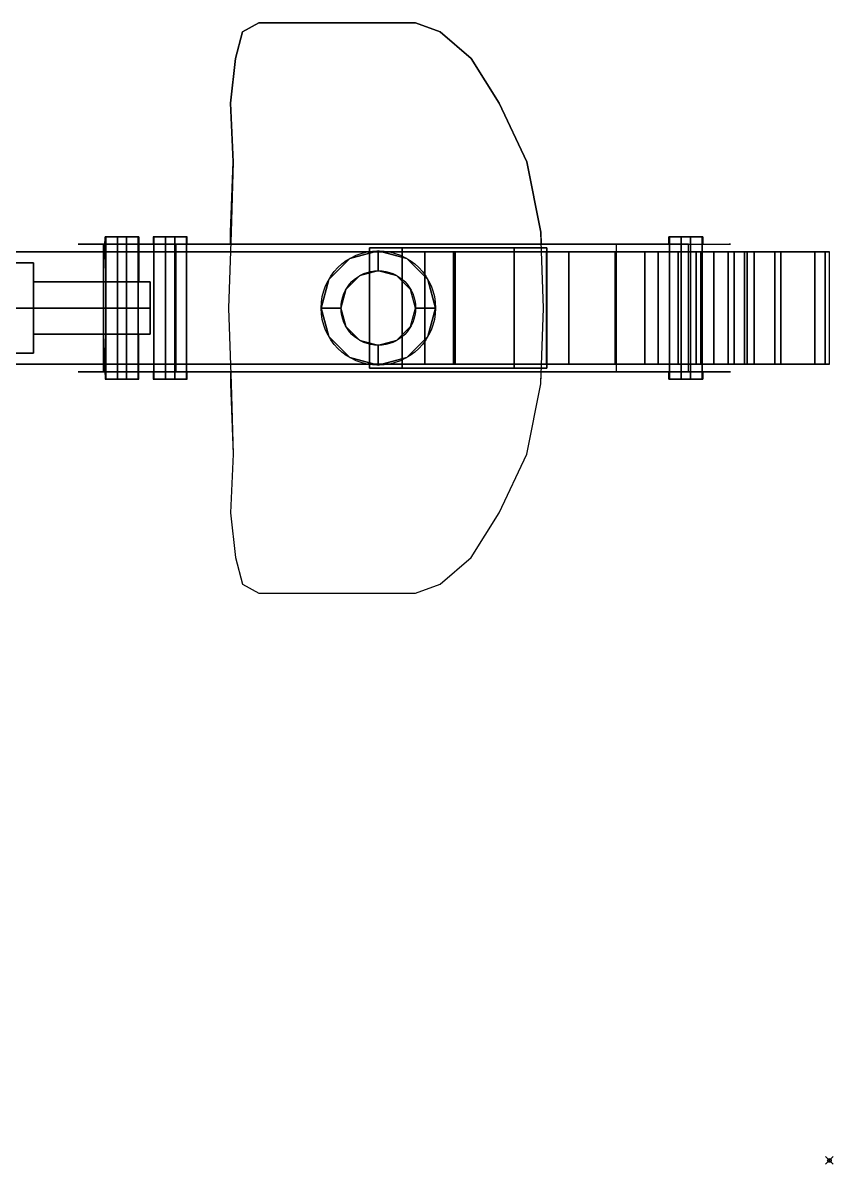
# Model space of a CAD drawing. Extents: x -1 to 971, y -1221 to 74.
# Drawn here: x 755.5 to 971.4, y -1203.1 to -899 of the extents above; entities that cross this region are included whole.
import ezdxf

# ---------------------------------------------------------------- set-up
doc = ezdxf.new("R2010")
doc.units = 0
doc.header["$PDMODE"] = 35
for name, color, linetype in [('PQ_200_2D', 1, 'Continuous'), ('PQ_200_3D', 1, 'Continuous'), ('PQ_204_2D', 7, 'Continuous'), ('PQ_204_3D', 7, 'Continuous'), ('PQ_INS_3D', 3, 'Continuous'), ('PQ_WHITE_3D', 7, 'Continuous')]:
    doc.layers.add(name, color=color, linetype=linetype)

msp = doc.modelspace()

# ---------------------------------------------------------------- linework, layer by layer
at = {"layer": 'PQ_200_2D'}
for p, q in [((752.68, -960), (776.99, -960)), ((770.23, -958), (943.99, -958)), ((752.68, -990), (776.99, -990)), ((943.99, -992), (770.23, -992))]:
    msp.add_line(p, q, dxfattribs=at)
for points in [[(810.84, -958), (810.84, -954.81), (811.49, -936.07), (810.81, -920.47), (812.09, -908.49), (814.01, -901.43), (818.39, -899.02), (860.11, -899.02), (866.65, -901.43), (874.91, -908.49), (882.37, -920.47), (889.74, -936.07), (893.43, -954.81), (893.54, -958)], [(776.99, -968), (777.39, -956), (786.39, -956), (786.39, -968)], [(799.24, -958), (799.24, -956), (790.24, -956), (790.24, -958)], [(927.6, -958), (927.6, -956), (936.6, -956), (936.6, -958)], [(776.99, -982), (777.39, -994), (786.39, -994), (786.39, -982)], [(790.24, -992), (790.24, -994), (799.24, -994), (799.24, -992)], [(810.84, -992), (810.84, -995.19), (811.49, -1013.93), (810.81, -1029.53), (812.09, -1041.51), (814.01, -1048.57), (818.39, -1050.98), (860.11, -1050.98), (866.65, -1048.57), (874.91, -1041.51), (882.37, -1029.53), (889.74, -1013.93), (893.43, -995.19), (893.54, -992)], [(936.6, -992), (936.6, -994), (927.6, -994), (927.6, -992)]]:
    msp.add_lwpolyline(points, dxfattribs=at)
msp.add_lwpolyline([(894.95, -990), (970.35, -990), (970.35, -960), (894.95, -960)], close=True, dxfattribs=at)
at = {"layer": 'PQ_200_3D', "extrusion": (0, -1, 0)}
for centre in [(781.89, 2025.75, 956), (794.74, 1980, 956), (932.1, 1490.94, 956), (781.89, 2025.75, 994), (794.74, 1980, 994), (932.1, 1490.94, 994)]:
    msp.add_circle(centre, 4.5, dxfattribs=at)
at = {"layer": 'PQ_200_3D'}
for centre, radius in [((850.18, -975, 2032.73), 15.24), ((850.18, -975, 2036.85), 9.94)]:
    msp.add_circle(centre, radius, dxfattribs=at)
at = {"layer": 'PQ_200_3D', "extrusion": (-1, 0, 0)}
for centre, radius in [((975, 2025.75, -758.28), 12), ((975, 2025.75, -758.28), 7), ((975, 2025.75, -789.39), 7)]:
    msp.add_circle(centre, radius, dxfattribs=at)
at = {"layer": 'PQ_200_3D'}
for points, invisible_edges in [([(777.99, -956, 2028), (777.39, -956, 2025.75), (781.89, -956, 2025.75)], 15), ([(777.39, -956, 2025.75), (777.99, -956, 2023.5), (781.89, -956, 2025.75)], 15), ([(778.67, -956, 2028.89), (777.53, -956, 2026.86), (777.53, -994, 2026.86), (778.67, -994, 2028.89)], 10), ([(777.53, -956, 2026.86), (777.56, -956, 2024.53), (777.56, -994, 2024.53), (777.53, -994, 2026.86)], 8), ([(777.56, -956, 2024.53), (778.75, -956, 2022.53), (778.75, -994, 2022.53), (777.56, -994, 2024.53)], 2), ([(779.64, -956, 2029.64), (777.99, -956, 2028), (781.89, -956, 2025.75)], 15), ([(777.99, -956, 2023.5), (779.64, -956, 2021.85), (781.89, -956, 2025.75)], 15), ([(780.67, -956, 2030.08), (778.67, -956, 2028.89), (778.67, -994, 2028.89), (780.67, -994, 2030.08)], 2), ([(778.75, -956, 2022.53), (780.78, -956, 2021.39), (780.78, -994, 2021.39), (778.75, -994, 2022.53)], 10), ([(781.89, -956, 2030.25), (779.64, -956, 2029.64), (781.89, -956, 2025.75)], 15), ([(779.64, -956, 2021.85), (781.89, -956, 2021.25), (781.89, -956, 2025.75)], 15), ([(783, -956, 2030.11), (780.67, -956, 2030.08), (780.67, -994, 2030.08), (783, -994, 2030.11)], 8), ([(780.78, -956, 2021.39), (783.11, -956, 2021.41), (783.11, -994, 2021.41), (780.78, -994, 2021.39)], 8), ([(786.39, -956, 2025.75), (785.79, -956, 2028), (781.89, -956, 2025.75)], 15), ([(785.79, -956, 2028), (784.14, -956, 2029.64), (781.89, -956, 2025.75)], 15), ([(784.14, -956, 2029.64), (781.89, -956, 2030.25), (781.89, -956, 2025.75)], 15), ([(781.89, -956, 2021.25), (784.14, -956, 2021.85), (781.89, -956, 2025.75)], 15), ([(784.14, -956, 2021.85), (785.79, -956, 2023.5), (781.89, -956, 2025.75)], 15), ([(785.79, -956, 2023.5), (786.39, -956, 2025.75), (781.89, -956, 2025.75)], 15), ([(785.03, -956, 2028.97), (783, -956, 2030.11), (783, -994, 2030.11), (785.03, -994, 2028.97)], 10), ([(783.11, -956, 2021.41), (785.11, -956, 2022.6), (785.11, -994, 2022.6), (783.11, -994, 2021.41)], 2), ([(786.22, -956, 2026.96), (785.03, -956, 2028.97), (785.03, -994, 2028.97), (786.22, -994, 2026.96)], 2), ([(785.11, -956, 2022.6), (786.25, -956, 2024.63), (786.25, -994, 2024.63), (785.11, -994, 2022.6)], 10), ([(786.25, -956, 2024.63), (786.22, -956, 2026.96), (786.22, -994, 2026.96), (786.25, -994, 2024.63)], 8), ([(790.84, -956, 1982.25), (790.24, -956, 1980), (794.74, -956, 1980)], 15), ([(790.24, -956, 1980), (790.84, -956, 1977.75), (794.74, -956, 1980)], 15), ([(791.52, -956, 1983.14), (790.38, -956, 1981.11), (790.38, -994, 1981.11), (791.52, -994, 1983.14)], 10), ([(790.38, -956, 1981.11), (790.41, -956, 1978.78), (790.41, -994, 1978.78), (790.38, -994, 1981.11)], 8), ([(790.41, -956, 1978.78), (791.6, -956, 1976.78), (791.6, -994, 1976.78), (790.41, -994, 1978.78)], 2), ([(792.49, -956, 1983.9), (790.84, -956, 1982.25), (794.74, -956, 1980)], 15), ([(790.84, -956, 1977.75), (792.49, -956, 1976.1), (794.74, -956, 1980)], 15), ([(793.52, -956, 1984.33), (791.52, -956, 1983.14), (791.52, -994, 1983.14), (793.52, -994, 1984.33)], 2), ([(791.6, -956, 1976.78), (793.63, -956, 1975.64), (793.63, -994, 1975.64), (791.6, -994, 1976.78)], 10), ([(794.74, -956, 1984.5), (792.49, -956, 1983.9), (794.74, -956, 1980)], 15), ([(792.49, -956, 1976.1), (794.74, -956, 1975.5), (794.74, -956, 1980)], 15), ([(795.85, -956, 1984.36), (793.52, -956, 1984.33), (793.52, -994, 1984.33), (795.85, -994, 1984.36)], 8), ([(793.63, -956, 1975.64), (795.96, -956, 1975.67), (795.96, -994, 1975.67), (793.63, -994, 1975.64)], 8), ([(799.24, -956, 1980), (798.64, -956, 1982.25), (794.74, -956, 1980)], 15), ([(798.64, -956, 1982.25), (796.99, -956, 1983.9), (794.74, -956, 1980)], 15), ([(796.99, -956, 1983.9), (794.74, -956, 1984.5), (794.74, -956, 1980)], 15), ([(794.74, -956, 1975.5), (796.99, -956, 1976.1), (794.74, -956, 1980)], 15), ([(796.99, -956, 1976.1), (798.64, -956, 1977.75), (794.74, -956, 1980)], 15), ([(798.64, -956, 1977.75), (799.24, -956, 1980), (794.74, -956, 1980)], 15), ([(797.88, -956, 1983.22), (795.85, -956, 1984.36), (795.85, -994, 1984.36), (797.88, -994, 1983.22)], 10), ([(795.96, -956, 1975.67), (797.96, -956, 1976.86), (797.96, -994, 1976.86), (795.96, -994, 1975.67)], 2), ([(799.07, -956, 1981.22), (797.88, -956, 1983.22), (797.88, -994, 1983.22), (799.07, -994, 1981.22)], 2), ([(797.96, -956, 1976.86), (799.1, -956, 1978.89), (799.1, -994, 1978.89), (797.96, -994, 1976.86)], 10), ([(799.1, -956, 1978.89), (799.07, -956, 1981.22), (799.07, -994, 1981.22), (799.1, -994, 1978.89)], 8), ([(928.2, -956, 1493.19), (927.6, -956, 1490.94), (932.1, -956, 1490.94)], 15), ([(927.6, -956, 1490.94), (928.2, -956, 1488.69), (932.1, -956, 1490.94)], 15), ([(928.88, -956, 1494.08), (927.74, -956, 1492.05), (927.74, -994, 1492.05), (928.88, -994, 1494.08)], 10), ([(927.74, -956, 1492.05), (927.77, -956, 1489.72), (927.77, -994, 1489.72), (927.74, -994, 1492.05)], 8), ([(927.77, -956, 1489.72), (928.96, -956, 1487.72), (928.96, -994, 1487.72), (927.77, -994, 1489.72)], 2), ([(929.85, -956, 1494.84), (928.2, -956, 1493.19), (932.1, -956, 1490.94)], 15), ([(928.2, -956, 1488.69), (929.85, -956, 1487.04), (932.1, -956, 1490.94)], 15), ([(930.88, -956, 1495.27), (928.88, -956, 1494.08), (928.88, -994, 1494.08), (930.88, -994, 1495.27)], 2), ([(928.96, -956, 1487.72), (930.99, -956, 1486.58), (930.99, -994, 1486.58), (928.96, -994, 1487.72)], 10), ([(932.1, -956, 1495.44), (929.85, -956, 1494.84), (932.1, -956, 1490.94)], 15), ([(929.85, -956, 1487.04), (932.1, -956, 1486.44), (932.1, -956, 1490.94)], 15), ([(933.21, -956, 1495.3), (930.88, -956, 1495.27), (930.88, -994, 1495.27), (933.21, -994, 1495.3)], 8), ([(930.99, -956, 1486.58), (933.32, -956, 1486.61), (933.32, -994, 1486.61), (930.99, -994, 1486.58)], 8), ([(936.6, -956, 1490.94), (936, -956, 1493.19), (932.1, -956, 1490.94)], 15), ([(936, -956, 1493.19), (934.35, -956, 1494.84), (932.1, -956, 1490.94)], 15), ([(934.35, -956, 1494.84), (932.1, -956, 1495.44), (932.1, -956, 1490.94)], 15), ([(932.1, -956, 1486.44), (934.35, -956, 1487.04), (932.1, -956, 1490.94)], 15), ([(934.35, -956, 1487.04), (936, -956, 1488.69), (932.1, -956, 1490.94)], 15), ([(936, -956, 1488.69), (936.6, -956, 1490.94), (932.1, -956, 1490.94)], 15), ([(935.24, -956, 1494.16), (933.21, -956, 1495.3), (933.21, -994, 1495.3), (935.24, -994, 1494.16)], 10), ([(933.32, -956, 1486.61), (935.32, -956, 1487.8), (935.32, -994, 1487.8), (933.32, -994, 1486.61)], 2), ([(936.43, -956, 1492.16), (935.24, -956, 1494.16), (935.24, -994, 1494.16), (936.43, -994, 1492.16)], 2), ([(935.32, -956, 1487.8), (936.46, -956, 1489.83), (936.46, -994, 1489.83), (935.32, -994, 1487.8)], 10), ([(936.46, -956, 1489.83), (936.43, -956, 1492.16), (936.43, -994, 1492.16), (936.46, -994, 1489.83)], 8), ([(770.23, -958, 2030.26), (789.49, -958, 2035.67), (943.62, -958, 1486.91), (924.37, -958, 1481.5)], 4), ([(845.2, -966.39, 2036.85), (842.56, -961.8, 2032.73), (850.18, -959.76, 2032.73), (850.18, -965.06, 2036.85)], 1), ([(842.56, -961.8, 2032.73), (842.56, -961.8, 1995), (850.18, -959.76, 1995), (850.18, -959.76, 2032.73)], 1), ([(842.56, -961.8, 1995), (850.18, -975, 1995), (850.18, -975, 1995), (850.18, -959.76, 1995)], 15), ([(850.18, -965.06, 2036.85), (850.18, -959.76, 2032.73), (857.8, -961.8, 2032.73), (855.15, -966.39, 2036.85)], 4), ([(850.18, -959.76, 2032.73), (850.18, -959.76, 1995), (857.8, -961.8, 1995), (857.8, -961.8, 2032.73)], 4), ([(850.18, -959.76, 1995), (850.18, -975, 1995), (850.18, -975, 1995), (857.8, -961.8, 1995)], 15), ([(924.37, -958, 1481.5), (925.39, -958, 1479.1), (933.99, -958, 1484.2)], 10), ([(925.39, -958, 1479.1), (927.01, -958, 1477.05), (933.99, -958, 1484.2)], 10), ([(927.01, -958, 1477.05), (929.1, -958, 1475.48), (933.99, -958, 1484.2)], 10), ([(929.1, -958, 1475.48), (931.52, -958, 1474.51), (933.99, -958, 1484.2)], 10), ([(931.52, -958, 1474.51), (934.11, -958, 1474.2), (933.99, -958, 1484.2)], 10), ([(934.11, -958, 1474.2), (936.7, -958, 1474.57), (933.99, -958, 1484.2)], 10), ([(936.7, -958, 1474.57), (939.1, -958, 1475.6), (933.99, -958, 1484.2)], 10), ([(939.1, -958, 1475.6), (941.15, -958, 1477.22), (933.99, -958, 1484.2)], 10), ([(941.15, -958, 1477.22), (942.71, -958, 1479.31), (933.99, -958, 1484.2)], 10), ([(942.71, -958, 1479.31), (943.68, -958, 1481.73), (933.99, -958, 1484.2)], 10), ([(943.68, -958, 1481.73), (943.99, -958, 1484.32), (933.99, -958, 1484.2)], 10), ([(943.99, -958, 1484.32), (943.62, -958, 1486.91), (933.99, -958, 1484.2)], 10), ([(624.68, -964.61, 2031.75), (624.68, -963, 2025.75), (758.28, -963, 2025.75), (758.28, -964.61, 2031.75)], 8), ([(624.68, -963, 2025.75), (624.68, -964.61, 2019.75), (758.28, -964.61, 2019.75), (758.28, -963, 2025.75)], 2), ([(758.28, -964.61, 2031.75), (758.28, -963, 2025.75), (758.28, -975, 2025.75)], 15), ([(758.28, -963, 2025.75), (758.28, -964.61, 2019.75), (758.28, -975, 2025.75)], 15), ([(841.56, -970.03, 2036.85), (836.98, -967.38, 2032.73), (842.56, -961.8, 2032.73), (845.2, -966.39, 2036.85)], 5), ([(836.98, -967.38, 2032.73), (836.98, -967.38, 1995), (842.56, -961.8, 1995), (842.56, -961.8, 2032.73)], 5), ([(836.98, -967.38, 1995), (850.18, -975, 1995), (850.18, -975, 1995), (842.56, -961.8, 1995)], 15), ([(857.8, -961.8, 1995), (850.18, -975, 1995), (850.18, -975, 1995), (863.37, -967.38, 1995)], 15), ([(855.15, -966.39, 2036.85), (857.8, -961.8, 2032.73), (863.37, -967.38, 2032.73), (858.79, -970.03, 2036.85)], 5), ([(857.8, -961.8, 2032.73), (857.8, -961.8, 1995), (863.37, -967.38, 1995), (863.37, -967.38, 2032.73)], 5), ([(624.68, -969, 2036.14), (624.68, -964.61, 2031.75), (758.28, -964.61, 2031.75), (758.28, -969, 2036.14)], 10), ([(624.68, -964.61, 2019.75), (624.68, -969, 2015.35), (758.28, -969, 2015.35), (758.28, -964.61, 2019.75)], 10), ([(758.28, -969, 2036.14), (758.28, -964.61, 2031.75), (758.28, -975, 2025.75)], 15), ([(758.28, -964.61, 2019.75), (758.28, -969, 2015.35), (758.28, -975, 2025.75)], 15), ([(850.18, -975, 2036.85), (841.56, -970.03, 2036.85), (845.2, -966.39, 2036.85), (850.18, -975, 2036.85)], 15), ([(850.18, -975, 2036.85), (845.2, -966.39, 2036.85), (850.18, -965.06, 2036.85), (850.18, -975, 2036.85)], 15), ([(850.18, -975, 2036.85), (850.18, -965.06, 2036.85), (855.15, -966.39, 2036.85), (850.18, -975, 2036.85)], 15), ([(850.18, -975, 2036.85), (855.15, -966.39, 2036.85), (858.79, -970.03, 2036.85), (850.18, -975, 2036.85)], 15), ([(624.68, -975, 2037.75), (624.68, -969, 2036.14), (758.28, -969, 2036.14), (758.28, -975, 2037.75)], 2), ([(624.68, -969, 2015.35), (624.68, -975, 2013.75), (758.28, -975, 2013.75), (758.28, -969, 2015.35)], 8), ([(758.28, -968.94, 2029.25), (758.28, -968, 2025.75), (789.39, -968, 2025.75), (789.39, -968.94, 2029.25)], 8), ([(758.28, -968, 2025.75), (758.28, -968.94, 2022.25), (789.39, -968.94, 2022.25), (789.39, -968, 2025.75)], 2), ([(758.28, -971.5, 2031.81), (758.28, -968.94, 2029.25), (789.39, -968.94, 2029.25), (789.39, -971.5, 2031.81)], 10), ([(758.28, -968.94, 2022.25), (758.28, -971.5, 2019.68), (789.39, -971.5, 2019.68), (789.39, -968.94, 2022.25)], 10), ([(758.28, -975, 2037.75), (758.28, -969, 2036.14), (758.28, -975, 2025.75)], 15), ([(758.28, -969, 2015.35), (758.28, -975, 2013.75), (758.28, -975, 2025.75)], 15), ([(789.39, -968.94, 2029.25), (789.39, -968, 2025.75), (789.39, -975, 2025.75)], 15), ([(789.39, -968, 2025.75), (789.39, -968.94, 2022.25), (789.39, -975, 2025.75)], 15), ([(789.39, -971.5, 2031.81), (789.39, -968.94, 2029.25), (789.39, -975, 2025.75)], 15), ([(789.39, -968.94, 2022.25), (789.39, -971.5, 2019.68), (789.39, -975, 2025.75)], 15), ([(840.23, -975, 2036.85), (834.94, -975, 2032.73), (836.98, -967.38, 2032.73), (841.56, -970.03, 2036.85)], 4), ([(834.94, -975, 2032.73), (834.94, -975, 1995), (836.98, -967.38, 1995), (836.98, -967.38, 2032.73)], 4), ([(834.94, -975, 1995), (850.18, -975, 1995), (850.18, -975, 1995), (836.98, -967.38, 1995)], 15), ([(863.37, -967.38, 1995), (850.18, -975, 1995), (850.18, -975, 1995), (865.42, -975, 1995)], 15), ([(858.79, -970.03, 2036.85), (863.37, -967.38, 2032.73), (865.42, -975, 2032.73), (860.12, -975, 2036.85)], 1), ([(863.37, -967.38, 2032.73), (863.37, -967.38, 1995), (865.42, -975, 1995), (865.42, -975, 2032.73)], 1), ([(758.28, -975, 2032.75), (758.28, -971.5, 2031.81), (789.39, -971.5, 2031.81), (789.39, -975, 2032.75)], 2), ([(758.28, -971.5, 2019.68), (758.28, -975, 2018.75), (789.39, -975, 2018.75), (789.39, -971.5, 2019.68)], 8), ([(789.39, -975, 2032.75), (789.39, -971.5, 2031.81), (789.39, -975, 2025.75)], 15), ([(789.39, -971.5, 2019.68), (789.39, -975, 2018.75), (789.39, -975, 2025.75)], 15), ([(850.18, -975, 2036.85), (840.23, -975, 2036.85), (841.56, -970.03, 2036.85), (850.18, -975, 2036.85)], 15), ([(850.18, -975, 2036.85), (858.79, -970.03, 2036.85), (860.12, -975, 2036.85), (850.18, -975, 2036.85)], 15), ([(624.68, -981, 2036.14), (624.68, -975, 2037.75), (758.28, -975, 2037.75), (758.28, -981, 2036.14)], 8), ([(624.68, -975, 2013.75), (624.68, -981, 2015.35), (758.28, -981, 2015.35), (758.28, -975, 2013.75)], 2), ([(758.28, -987, 2025.75), (758.28, -985.39, 2031.75), (758.28, -975, 2025.75)], 15), ([(758.28, -985.39, 2031.75), (758.28, -981, 2036.14), (758.28, -975, 2025.75)], 15), ([(758.28, -981, 2036.14), (758.28, -975, 2037.75), (758.28, -975, 2025.75)], 15), ([(758.28, -975, 2013.75), (758.28, -981, 2015.35), (758.28, -975, 2025.75)], 15), ([(758.28, -981, 2015.35), (758.28, -985.39, 2019.75), (758.28, -975, 2025.75)], 15), ([(758.28, -985.39, 2019.75), (758.28, -987, 2025.75), (758.28, -975, 2025.75)], 15), ([(758.28, -978.5, 2031.81), (758.28, -975, 2032.75), (789.39, -975, 2032.75), (789.39, -978.5, 2031.81)], 8), ([(758.28, -975, 2018.75), (758.28, -978.5, 2019.68), (789.39, -978.5, 2019.68), (789.39, -975, 2018.75)], 2), ([(789.39, -982, 2025.75), (789.39, -981.06, 2029.25), (789.39, -975, 2025.75)], 15), ([(789.39, -981.06, 2029.25), (789.39, -978.5, 2031.81), (789.39, -975, 2025.75)], 15), ([(789.39, -978.5, 2031.81), (789.39, -975, 2032.75), (789.39, -975, 2025.75)], 15), ([(789.39, -975, 2018.75), (789.39, -978.5, 2019.68), (789.39, -975, 2025.75)], 15), ([(789.39, -978.5, 2019.68), (789.39, -981.06, 2022.25), (789.39, -975, 2025.75)], 15), ([(789.39, -981.06, 2022.25), (789.39, -982, 2025.75), (789.39, -975, 2025.75)], 15), ([(841.56, -979.97, 2036.85), (836.98, -982.62, 2032.73), (834.94, -975, 2032.73), (840.23, -975, 2036.85)], 1), ([(836.98, -982.62, 2032.73), (836.98, -982.62, 1995), (834.94, -975, 1995), (834.94, -975, 2032.73)], 1), ([(836.98, -982.62, 1995), (850.18, -975, 1995), (850.18, -975, 1995), (834.94, -975, 1995)], 15), ([(842.56, -988.2, 1995), (850.18, -975, 1995), (850.18, -975, 1995), (836.98, -982.62, 1995)], 15), ([(850.18, -975, 2036.85), (841.56, -979.97, 2036.85), (840.23, -975, 2036.85), (850.18, -975, 2036.85)], 15), ([(850.18, -975, 2036.85), (845.2, -983.61, 2036.85), (841.56, -979.97, 2036.85), (850.18, -975, 2036.85)], 15), ([(850.18, -990.24, 1995), (850.18, -975, 1995), (850.18, -975, 1995), (842.56, -988.2, 1995)], 15), ([(850.18, -975, 2036.85), (850.18, -984.94, 2036.85), (845.2, -983.61, 2036.85), (850.18, -975, 2036.85)], 15), ([(850.18, -975, 2036.85), (860.12, -975, 2036.85), (858.79, -979.97, 2036.85), (850.18, -975, 2036.85)], 15), ([(865.42, -975, 1995), (850.18, -975, 1995), (850.18, -975, 1995), (863.37, -982.62, 1995)], 15), ([(850.18, -975, 2036.85), (858.79, -979.97, 2036.85), (855.15, -983.61, 2036.85), (850.18, -975, 2036.85)], 15), ([(863.37, -982.62, 1995), (850.18, -975, 1995), (850.18, -975, 1995), (857.8, -988.2, 1995)], 15), ([(850.18, -975, 2036.85), (855.15, -983.61, 2036.85), (850.18, -984.94, 2036.85), (850.18, -975, 2036.85)], 15), ([(857.8, -988.2, 1995), (850.18, -975, 1995), (850.18, -975, 1995), (850.18, -990.24, 1995)], 15), ([(860.12, -975, 2036.85), (865.42, -975, 2032.73), (863.37, -982.62, 2032.73), (858.79, -979.97, 2036.85)], 4), ([(865.42, -975, 2032.73), (865.42, -975, 1995), (863.37, -982.62, 1995), (863.37, -982.62, 2032.73)], 4), ([(758.28, -981.06, 2029.25), (758.28, -978.5, 2031.81), (789.39, -978.5, 2031.81), (789.39, -981.06, 2029.25)], 10), ([(758.28, -978.5, 2019.68), (758.28, -981.06, 2022.25), (789.39, -981.06, 2022.25), (789.39, -978.5, 2019.68)], 10), ([(624.68, -985.39, 2031.75), (624.68, -981, 2036.14), (758.28, -981, 2036.14), (758.28, -985.39, 2031.75)], 10), ([(624.68, -981, 2015.35), (624.68, -985.39, 2019.75), (758.28, -985.39, 2019.75), (758.28, -981, 2015.35)], 10), ([(758.28, -982, 2025.75), (758.28, -981.06, 2029.25), (789.39, -981.06, 2029.25), (789.39, -982, 2025.75)], 2), ([(758.28, -981.06, 2022.25), (758.28, -982, 2025.75), (789.39, -982, 2025.75), (789.39, -981.06, 2022.25)], 8), ([(845.2, -983.61, 2036.85), (842.56, -988.2, 2032.73), (836.98, -982.62, 2032.73), (841.56, -979.97, 2036.85)], 5), ([(858.79, -979.97, 2036.85), (863.37, -982.62, 2032.73), (857.8, -988.2, 2032.73), (855.15, -983.61, 2036.85)], 5), ([(842.56, -988.2, 2032.73), (842.56, -988.2, 1995), (836.98, -982.62, 1995), (836.98, -982.62, 2032.73)], 5), ([(850.18, -984.94, 2036.85), (850.18, -990.24, 2032.73), (842.56, -988.2, 2032.73), (845.2, -983.61, 2036.85)], 4), ([(855.15, -983.61, 2036.85), (857.8, -988.2, 2032.73), (850.18, -990.24, 2032.73), (850.18, -984.94, 2036.85)], 1), ([(863.37, -982.62, 2032.73), (863.37, -982.62, 1995), (857.8, -988.2, 1995), (857.8, -988.2, 2032.73)], 5), ([(624.68, -987, 2025.75), (624.68, -985.39, 2031.75), (758.28, -985.39, 2031.75), (758.28, -987, 2025.75)], 2), ([(624.68, -985.39, 2019.75), (624.68, -987, 2025.75), (758.28, -987, 2025.75), (758.28, -985.39, 2019.75)], 8), ([(850.18, -990.24, 2032.73), (850.18, -990.24, 1995), (842.56, -988.2, 1995), (842.56, -988.2, 2032.73)], 4), ([(857.8, -988.2, 2032.73), (857.8, -988.2, 1995), (850.18, -990.24, 1995), (850.18, -990.24, 2032.73)], 1), ([(770.23, -992, 2030.26), (924.37, -992, 1481.5), (943.62, -992, 1486.91), (789.49, -992, 2035.67)], 2), ([(777.99, -994, 2028), (777.39, -994, 2025.75), (781.89, -994, 2025.75)], 15), ([(777.39, -994, 2025.75), (777.99, -994, 2023.5), (781.89, -994, 2025.75)], 15), ([(779.64, -994, 2029.64), (777.99, -994, 2028), (781.89, -994, 2025.75)], 15), ([(777.99, -994, 2023.5), (779.64, -994, 2021.85), (781.89, -994, 2025.75)], 15), ([(781.89, -994, 2030.25), (779.64, -994, 2029.64), (781.89, -994, 2025.75)], 15), ([(779.64, -994, 2021.85), (781.89, -994, 2021.25), (781.89, -994, 2025.75)], 15), ([(786.39, -994, 2025.75), (785.79, -994, 2028), (781.89, -994, 2025.75)], 15), ([(785.79, -994, 2028), (784.14, -994, 2029.64), (781.89, -994, 2025.75)], 15), ([(784.14, -994, 2029.64), (781.89, -994, 2030.25), (781.89, -994, 2025.75)], 15), ([(781.89, -994, 2021.25), (784.14, -994, 2021.85), (781.89, -994, 2025.75)], 15), ([(784.14, -994, 2021.85), (785.79, -994, 2023.5), (781.89, -994, 2025.75)], 15), ([(785.79, -994, 2023.5), (786.39, -994, 2025.75), (781.89, -994, 2025.75)], 15), ([(790.84, -994, 1982.25), (790.24, -994, 1980), (794.74, -994, 1980)], 15), ([(790.24, -994, 1980), (790.84, -994, 1977.75), (794.74, -994, 1980)], 15), ([(792.49, -994, 1983.9), (790.84, -994, 1982.25), (794.74, -994, 1980)], 15), ([(790.84, -994, 1977.75), (792.49, -994, 1976.1), (794.74, -994, 1980)], 15), ([(794.74, -994, 1984.5), (792.49, -994, 1983.9), (794.74, -994, 1980)], 15), ([(792.49, -994, 1976.1), (794.74, -994, 1975.5), (794.74, -994, 1980)], 15), ([(799.24, -994, 1980), (798.64, -994, 1982.25), (794.74, -994, 1980)], 15), ([(798.64, -994, 1982.25), (796.99, -994, 1983.9), (794.74, -994, 1980)], 15), ([(796.99, -994, 1983.9), (794.74, -994, 1984.5), (794.74, -994, 1980)], 15), ([(794.74, -994, 1975.5), (796.99, -994, 1976.1), (794.74, -994, 1980)], 15), ([(796.99, -994, 1976.1), (798.64, -994, 1977.75), (794.74, -994, 1980)], 15), ([(798.64, -994, 1977.75), (799.24, -994, 1980), (794.74, -994, 1980)], 15), ([(924.37, -992, 1481.5), (925.39, -992, 1479.1), (933.99, -992, 1484.2)], 10), ([(925.39, -992, 1479.1), (927.01, -992, 1477.05), (933.99, -992, 1484.2)], 10), ([(927.01, -992, 1477.05), (929.1, -992, 1475.48), (933.99, -992, 1484.2)], 10), ([(928.2, -994, 1493.19), (927.6, -994, 1490.94), (932.1, -994, 1490.94)], 15), ([(927.6, -994, 1490.94), (928.2, -994, 1488.69), (932.1, -994, 1490.94)], 15), ([(929.85, -994, 1494.84), (928.2, -994, 1493.19), (932.1, -994, 1490.94)], 15), ([(928.2, -994, 1488.69), (929.85, -994, 1487.04), (932.1, -994, 1490.94)], 15), ([(929.1, -992, 1475.48), (931.52, -992, 1474.51), (933.99, -992, 1484.2)], 10), ([(932.1, -994, 1495.44), (929.85, -994, 1494.84), (932.1, -994, 1490.94)], 15), ([(929.85, -994, 1487.04), (932.1, -994, 1486.44), (932.1, -994, 1490.94)], 15), ([(931.52, -992, 1474.51), (934.11, -992, 1474.2), (933.99, -992, 1484.2)], 10), ([(936.6, -994, 1490.94), (936, -994, 1493.19), (932.1, -994, 1490.94)], 15), ([(936, -994, 1493.19), (934.35, -994, 1494.84), (932.1, -994, 1490.94)], 15), ([(934.35, -994, 1494.84), (932.1, -994, 1495.44), (932.1, -994, 1490.94)], 15), ([(932.1, -994, 1486.44), (934.35, -994, 1487.04), (932.1, -994, 1490.94)], 15), ([(934.35, -994, 1487.04), (936, -994, 1488.69), (932.1, -994, 1490.94)], 15), ([(936, -994, 1488.69), (936.6, -994, 1490.94), (932.1, -994, 1490.94)], 15), ([(934.11, -992, 1474.2), (936.7, -992, 1474.57), (933.99, -992, 1484.2)], 10), ([(936.7, -992, 1474.57), (939.1, -992, 1475.6), (933.99, -992, 1484.2)], 10), ([(939.1, -992, 1475.6), (941.15, -992, 1477.22), (933.99, -992, 1484.2)], 10), ([(941.15, -992, 1477.22), (942.71, -992, 1479.31), (933.99, -992, 1484.2)], 10), ([(942.71, -992, 1479.31), (943.68, -992, 1481.73), (933.99, -992, 1484.2)], 10), ([(943.68, -992, 1481.73), (943.99, -992, 1484.32), (933.99, -992, 1484.2)], 10), ([(943.99, -992, 1484.32), (943.62, -992, 1486.91), (933.99, -992, 1484.2)], 10)]:
    msp.add_3dface(points, dxfattribs=dict(at, invisible_edges=invisible_edges))
for points in [[(776.99, -992, 2006.19), (776.99, -958, 2006.19), (913.55, -958, 1520.01), (913.55, -992, 1520.01)], [(776.99, -992, 2006.19), (796.25, -992, 2011.6), (796.25, -958, 2011.6), (776.99, -958, 2006.19)], [(796.25, -992, 2011.6), (932.8, -992, 1525.42), (932.8, -958, 1525.42), (796.25, -958, 2011.6)]]:
    msp.add_3dface(points, dxfattribs=at)
at = {"layer": 'PQ_204_2D'}
for p, q in [((870.18, -960), (786.25, -960)), ((796.25, -958), (796.25, -992)), ((870.18, -960), (870.18, -990)), ((913.31, -960), (913.31, -990)), ((936.11, -960), (936.11, -990)), ((950.31, -960), (950.31, -990)), ((870.18, -990), (786.25, -990))]:
    msp.add_line(p, q, dxfattribs=at)
for points in [[(624.68, -963), (758.28, -963), (758.28, -987), (624.68, -987)], [(758.28, -968), (789.39, -968), (789.39, -982), (758.28, -982)]]:
    msp.add_lwpolyline(points, close=True, dxfattribs=at)
msp.add_circle((850.18, -975), 15.24, dxfattribs=at)
at = {"layer": 'PQ_204_3D'}
for points in [[(894.95, -990, 1660.2), (913.31, -990, 1665.36), (913.31, -960, 1665.36), (894.95, -960, 1660.2)], [(900.9, -990, 1639.02), (894.95, -990, 1660.2), (894.95, -960, 1660.2), (900.9, -960, 1639.02)], [(921.19, -990, 1644.72), (900.9, -990, 1639.02), (900.9, -960, 1639.02), (921.19, -960, 1644.72)], [(930.1, -990, 1535.04), (924.69, -990, 1554.3), (924.69, -960, 1554.3), (930.1, -960, 1535.04)], [(924.69, -990, 1554.3), (944.98, -990, 1560), (944.98, -960, 1560), (924.69, -960, 1554.3)], [(948.47, -990, 1540.2), (930.1, -990, 1535.04), (930.1, -960, 1535.04), (948.47, -960, 1540.2)], [(957.45, -990, 1582.19), (943.39, -990, 1632.26), (943.39, -960, 1632.26), (957.45, -960, 1582.19)], [(950.31, -990, 1644.59), (969.24, -990, 1577.2), (969.24, -960, 1577.2), (950.31, -960, 1644.59)]]:
    msp.add_3dface(points, dxfattribs=at)
for points, invisible_edges in [([(913.31, -960, 1665.36), (921.19, -960, 1644.72), (900.9, -960, 1639.02), (894.95, -960, 1660.2)], 1), ([(913.31, -990, 1665.36), (921.07, -990, 1666.47), (921.07, -960, 1666.47), (913.31, -960, 1665.36)], 2), ([(925.84, -960, 1645.39), (921.19, -960, 1644.72), (913.31, -960, 1665.36), (921.07, -960, 1666.47)], 10), ([(921.07, -990, 1666.47), (928.84, -990, 1665.54), (928.84, -960, 1665.54), (921.07, -960, 1666.47)], 10), ([(930.51, -960, 1644.83), (925.84, -960, 1645.39), (921.07, -960, 1666.47), (928.84, -960, 1665.54)], 10), ([(925.84, -990, 1645.39), (921.19, -990, 1644.72), (921.19, -960, 1644.72), (925.84, -960, 1645.39)], 8), ([(944.98, -960, 1560), (948.47, -960, 1540.2), (930.1, -960, 1535.04), (924.69, -960, 1554.3)], 1), ([(930.51, -990, 1644.83), (925.84, -990, 1645.39), (925.84, -960, 1645.39), (930.51, -960, 1644.83)], 10), ([(928.84, -990, 1665.54), (936.11, -990, 1662.63), (936.11, -960, 1662.63), (928.84, -960, 1665.54)], 8), ([(934.87, -960, 1643.08), (930.51, -960, 1644.83), (928.84, -960, 1665.54), (936.11, -960, 1662.63)], 10), ([(934.87, -990, 1643.08), (930.51, -990, 1644.83), (930.51, -960, 1644.83), (934.87, -960, 1643.08)], 2), ([(938.63, -990, 1640.27), (934.87, -990, 1643.08), (934.87, -960, 1643.08), (938.63, -960, 1640.27)], 8), ([(938.63, -960, 1640.27), (934.87, -960, 1643.08), (936.11, -960, 1662.63), (942.38, -960, 1657.94)], 10), ([(936.11, -990, 1662.63), (942.38, -990, 1657.94), (942.38, -960, 1657.94), (936.11, -960, 1662.63)], 2), ([(941.53, -990, 1636.58), (938.63, -990, 1640.27), (938.63, -960, 1640.27), (941.53, -960, 1636.58)], 10), ([(941.53, -960, 1636.58), (938.63, -960, 1640.27), (942.38, -960, 1657.94), (947.22, -960, 1651.79)], 10), ([(943.39, -990, 1632.26), (941.53, -990, 1636.58), (941.53, -960, 1636.58), (943.39, -960, 1632.26)], 2), ([(943.39, -960, 1632.26), (941.53, -960, 1636.58), (947.22, -960, 1651.79), (950.31, -960, 1644.59)], 10), ([(942.38, -990, 1657.94), (947.22, -990, 1651.79), (947.22, -960, 1651.79), (942.38, -960, 1657.94)], 10), ([(950.31, -960, 1644.59), (969.24, -960, 1577.2), (957.45, -960, 1582.19), (943.39, -960, 1632.26)], 10), ([(944.98, -990, 1560), (949.3, -990, 1561.85), (949.3, -960, 1561.85), (944.98, -960, 1560)], 2), ([(949.3, -960, 1561.85), (944.98, -960, 1560), (948.47, -960, 1540.2), (955.67, -960, 1543.28)], 10), ([(947.22, -990, 1651.79), (950.31, -990, 1644.59), (950.31, -960, 1644.59), (947.22, -960, 1651.79)], 8), ([(955.67, -990, 1543.28), (948.47, -990, 1540.2), (948.47, -960, 1540.2), (955.67, -960, 1543.28)], 8), ([(949.3, -990, 1561.85), (953, -990, 1564.75), (953, -960, 1564.75), (949.3, -960, 1561.85)], 10), ([(953, -960, 1564.75), (949.3, -960, 1561.85), (955.67, -960, 1543.28), (961.82, -960, 1548.13)], 10), ([(953, -990, 1564.75), (955.81, -990, 1568.51), (955.81, -960, 1568.51), (953, -960, 1564.75)], 8), ([(955.81, -960, 1568.51), (953, -960, 1564.75), (961.82, -960, 1548.13), (966.51, -960, 1554.4)], 10), ([(961.82, -990, 1548.13), (955.67, -990, 1543.28), (955.67, -960, 1543.28), (961.82, -960, 1548.13)], 10), ([(955.81, -990, 1568.51), (957.56, -990, 1572.88), (957.56, -960, 1572.88), (955.81, -960, 1568.51)], 2), ([(957.56, -960, 1572.88), (955.81, -960, 1568.51), (966.51, -960, 1554.4), (969.42, -960, 1561.67)], 10), ([(958.12, -990, 1577.54), (957.45, -990, 1582.19), (957.45, -960, 1582.19), (958.12, -960, 1577.54)], 8), ([(957.45, -960, 1582.19), (958.12, -960, 1577.54), (970.35, -960, 1569.44), (969.24, -960, 1577.2)], 10), ([(957.56, -990, 1572.88), (958.12, -990, 1577.54), (958.12, -960, 1577.54), (957.56, -960, 1572.88)], 10), ([(958.12, -960, 1577.54), (957.56, -960, 1572.88), (969.42, -960, 1561.67), (970.35, -960, 1569.44)], 10), ([(966.51, -990, 1554.4), (961.82, -990, 1548.13), (961.82, -960, 1548.13), (966.51, -960, 1554.4)], 2), ([(969.42, -990, 1561.67), (966.51, -990, 1554.4), (966.51, -960, 1554.4), (969.42, -960, 1561.67)], 8), ([(969.24, -990, 1577.2), (970.35, -990, 1569.44), (970.35, -960, 1569.44), (969.24, -960, 1577.2)], 2), ([(970.35, -990, 1569.44), (969.42, -990, 1561.67), (969.42, -960, 1561.67), (970.35, -960, 1569.44)], 10), ([(913.31, -990, 1665.36), (921.19, -990, 1644.72), (900.9, -990, 1639.02), (894.95, -990, 1660.2)], 1), ([(925.84, -990, 1645.39), (921.19, -990, 1644.72), (913.31, -990, 1665.36), (921.07, -990, 1666.47)], 10), ([(930.51, -990, 1644.83), (925.84, -990, 1645.39), (921.07, -990, 1666.47), (928.84, -990, 1665.54)], 10), ([(944.98, -990, 1560), (948.47, -990, 1540.2), (930.1, -990, 1535.04), (924.69, -990, 1554.3)], 1), ([(934.87, -990, 1643.08), (930.51, -990, 1644.83), (928.84, -990, 1665.54), (936.11, -990, 1662.63)], 10), ([(938.63, -990, 1640.27), (934.87, -990, 1643.08), (936.11, -990, 1662.63), (942.38, -990, 1657.94)], 10), ([(941.53, -990, 1636.58), (938.63, -990, 1640.27), (942.38, -990, 1657.94), (947.22, -990, 1651.79)], 10), ([(943.39, -990, 1632.26), (941.53, -990, 1636.58), (947.22, -990, 1651.79), (950.31, -990, 1644.59)], 10), ([(950.31, -990, 1644.59), (969.24, -990, 1577.2), (957.45, -990, 1582.19), (943.39, -990, 1632.26)], 10), ([(949.3, -990, 1561.85), (944.98, -990, 1560), (948.47, -990, 1540.2), (955.67, -990, 1543.28)], 10), ([(953, -990, 1564.75), (949.3, -990, 1561.85), (955.67, -990, 1543.28), (961.82, -990, 1548.13)], 10), ([(955.81, -990, 1568.51), (953, -990, 1564.75), (961.82, -990, 1548.13), (966.51, -990, 1554.4)], 10), ([(957.56, -990, 1572.88), (955.81, -990, 1568.51), (966.51, -990, 1554.4), (969.42, -990, 1561.67)], 10), ([(957.45, -990, 1582.19), (958.12, -990, 1577.54), (970.35, -990, 1569.44), (969.24, -990, 1577.2)], 10), ([(958.12, -990, 1577.54), (957.56, -990, 1572.88), (969.42, -990, 1561.67), (970.35, -990, 1569.44)], 10)]:
    msp.add_3dface(points, dxfattribs=dict(at, invisible_edges=invisible_edges))
at = {"layer": 'PQ_INS_3D'}
msp.add_point((970.35, -1202.1), dxfattribs=at)
at = {"layer": 'PQ_WHITE_3D'}
for points, invisible_edges in [([(818.39, -899.02, 1539.14), (814.01, -901.43, 1558.88), (866.65, -901.43, 1371.45), (860.11, -899.02, 1390.59)], 2), ([(814.01, -901.43, 1558.88), (812.09, -908.49, 1577.88), (874.91, -908.49, 1354.23), (866.65, -901.43, 1371.45)], 10), ([(812.09, -908.49, 1577.88), (810.81, -920.47, 1594.3), (882.37, -920.47, 1339.55), (874.91, -908.49, 1354.23)], 10), ([(810.81, -920.47, 1594.3), (811.49, -936.07, 1607.36), (889.74, -936.07, 1328.74), (882.37, -920.47, 1339.55)], 10), ([(811.49, -936.07, 1607.36), (810.96, -954.81, 1615.31), (893.43, -954.81, 1321.69), (889.74, -936.07, 1328.74)], 10), ([(810.96, -954.81, 1615.31), (810.24, -975, 1617.87), (894.15, -975, 1319.13), (893.43, -954.81, 1321.69)], 10), ([(810.24, -975, 1617.87), (810.96, -995.19, 1615.31), (893.43, -995.19, 1321.69), (894.15, -975, 1319.13)], 10), ([(810.96, -995.19, 1615.31), (811.49, -1013.93, 1607.36), (889.74, -1013.93, 1328.74), (893.43, -995.19, 1321.69)], 10), ([(811.49, -1013.93, 1607.36), (810.81, -1029.53, 1594.3), (882.37, -1029.53, 1339.55), (889.74, -1013.93, 1328.74)], 10), ([(810.81, -1029.53, 1594.3), (812.09, -1041.51, 1577.88), (874.91, -1041.51, 1354.23), (882.37, -1029.53, 1339.55)], 10), ([(812.09, -1041.51, 1577.88), (814.01, -1048.57, 1558.88), (866.65, -1048.57, 1371.45), (874.91, -1041.51, 1354.23)], 10), ([(814.01, -1048.57, 1558.88), (818.39, -1050.98, 1539.14), (860.11, -1050.98, 1390.59), (866.65, -1048.57, 1371.45)], 8)]:
    msp.add_3dface(points, dxfattribs=dict(at, invisible_edges=invisible_edges))

# ---------------------------------------------------------------- meshes
at = {"layer": 'PQ_200_3D'}
mesh = msp.add_polyface(dxfattribs=at)
corners = [(100.18, -990, 1965), (870.18, -990, 1965), (870.18, -960, 1965), (100.18, -960, 1965), (100.18, -990, 1995), (870.18, -990, 1995), (870.18, -960, 1995), (100.18, -960, 1995)]
mesh.append_faces([[corners[k] for k in face] for face in [(0, 3, 2, 1), (4, 5, 6, 7), (0, 1, 5, 4), (3, 7, 6, 2), (0, 4, 7, 3), (1, 2, 6, 5)]])
mesh = msp.add_polyface(dxfattribs=at)
corners = [(847.87, -991, 1483.9), (856.52, -991, 1453.09), (856.52, -959, 1453.09), (847.87, -959, 1483.9), (886.38, -991, 1494.72), (895.03, -991, 1463.91), (895.03, -959, 1463.91), (886.38, -959, 1494.72)]
mesh.append_faces([[corners[k] for k in face] for face in [(0, 3, 2, 1), (4, 5, 6, 7), (0, 1, 5, 4), (3, 7, 6, 2), (0, 4, 7, 3), (1, 2, 6, 5)]])
mesh = msp.add_polyface(dxfattribs=at)
corners = [(862.58, -960, 1486.99), (870.69, -960, 1458.11), (947.71, -960, 1479.74), (939.6, -960, 1508.63), (862.58, -990, 1486.99), (870.69, -990, 1458.11), (947.71, -990, 1479.74), (939.6, -990, 1508.63)]
mesh.append_faces([[corners[k] for k in face] for face in [(0, 3, 2, 1), (4, 5, 6, 7), (0, 1, 5, 4), (3, 7, 6, 2), (0, 4, 7, 3), (1, 2, 6, 5)]])

doc.saveas('drawing.dxf')
